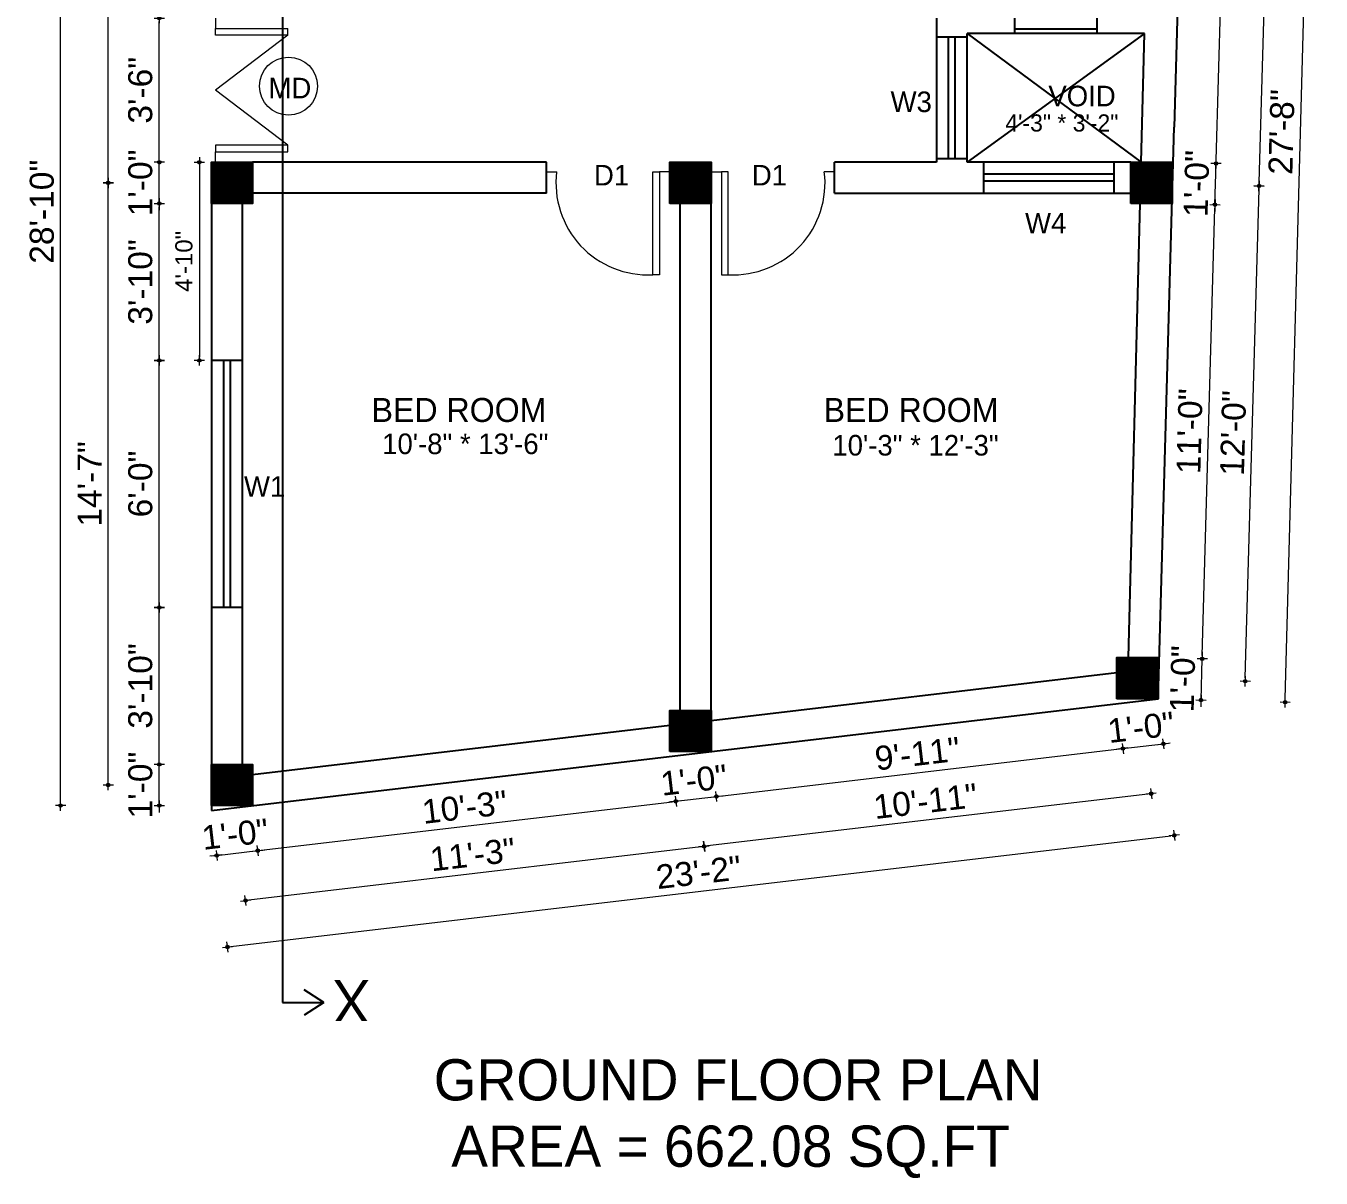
# Model space of a CAD drawing. Header units: inches. Extents: x 10143 to 33197, y -150 to 3760.
# Drawn here: x 21314.8 to 21692.2, y 1421.4 to 1757.2 of the extents above; entities that cross this region are included whole.
import ezdxf
from ezdxf.enums import TextEntityAlignment as Align

# ---------------------------------------------------------------- set-up
doc = ezdxf.new("R2010")
doc.units = ezdxf.units.IN
doc.header["$LTSCALE"] = 0.5
doc.header["$MEASUREMENT"] = 0
doc.header["$PDMODE"] = 66
for name, color, linetype, lineweight in [('0.13', 2, 'Continuous', 13), ('DW TEXT', 92, 'Continuous', 15), ('ELEVATION', 85, 'Continuous', 9), ('hatch', 9, 'Continuous', 0), ('Toilet', 7, 'Continuous', 25)]:
    doc.layers.add(name, color=color, linetype=linetype, lineweight=lineweight)
doc.styles.add('CEN', font='GOTHIC.TTF')
doc.styles.get("Standard").update_dxf_attribs({"font": 'arial.ttf'})
doc.dimstyles.new('S8', dxfattribs={"dimtxt": 5, "dimasz": 1, "dimexe": 6, "dimexo": 18, "dimgap": 1.9375, "dimtad": 1, "dimdec": 0, "dimzin": 3, "dimdsep": 46, "dimlunit": 4, "dimtxsty": 'Standard', "dimblk": 'dot 2', "dimcen": 12, "dimse1": 1, "dimse2": 1, "dimclrd": 1, "dimclre": 1, "dimclrt": 256, "dimadec": 0, "dimazin": 0, "dimtfac": 0.75, "dimtdec": 0, "dimtix": 1, "dimtmove": 1, "dimatfit": 3, "dimldrblk": 'DOT', "dimfxl": 1, "dimtolj": 1, "dimtzin": 0, "dimlwd": 9, "dimlwe": 9, "dimarcsym": 0})

# ---------------------------------------------------------------- blocks, each defined once
blk = doc.blocks.new('dot1')
at = {"layer": 'hatch'}
h = blk.add_hatch(color=256, dxfattribs=at)
edge = h.paths.add_edge_path()
edge.add_arc((0, 0), 1, 0, 360)
for p, q in [((3, 0), (-3, 0)), ((0, 3), (0, -3))]:
    blk.add_line(p, q, dxfattribs=at)
blk.add_circle((0, 0), 1, dxfattribs=at)
blk = doc.blocks.new('dot 2')
at = {"layer": 'hatch', "xscale": 0.5, "yscale": 0.5, "zscale": 0.5}
blk.add_blockref('dot1', (0, 0), dxfattribs=at)
blk = doc.blocks.new('*D1457')
at = {"layer": 'Defpoints', "color": 0, "transparency": 16777216}
for p in [(21353.69, 1541.92), (21368.85, 1541.92), (21368.85, 1529.92)]:
    blk.add_point(p, dxfattribs=at)
at = {"layer": 'Toilet', "color": 1, "lineweight": 9, "transparency": 16777216}
for p, q in [((21353.69, 1542.92), (21353.69, 1543.92)), ((21353.69, 1529.92), (21353.69, 1541.92)), ((21353.69, 1528.92), (21353.69, 1527.92))]:
    blk.add_line(p, q, dxfattribs=at)
for p, rotation in [((21353.69, 1541.92), 270), ((21353.69, 1529.92), 90)]:
    blk.add_blockref('dot 2', p, dxfattribs=dict(at, rotation=rotation))
at = {"layer": 'Toilet', "transparency": 16777216, "insert": (21348.18, 1535.92), "char_height": 7, "attachment_point": 5, "rotation": 90}
blk.add_mtext('\\A1;1\'-0"', dxfattribs=at)
blk = doc.blocks.new('_Dot')
at = {"color": 0, "linetype": 'ByBlock', "lineweight": -2}
blk.add_line((-0.5, 0), (-1, 0), dxfattribs=at)
at = {"color": 0, "linetype": 'ByBlock', "const_width": 0.5}
blk.add_lwpolyline([(-0.25, 0, 1), (0.25, 0, 1)], format="xyb", close=True, dxfattribs=at)
blk = doc.blocks.new('*D1458')
at = {"layer": 'Defpoints', "color": 0, "transparency": 16777216}
for p in [(21353.69, 1587.66), (21368.85, 1587.66), (21368.85, 1541.92)]:
    blk.add_point(p, dxfattribs=at)
at = {"layer": 'Toilet', "color": 1, "lineweight": 9, "transparency": 16777216}
blk.add_line((21353.69, 1542.92), (21353.69, 1586.66), dxfattribs=at)
for p, rotation in [((21353.69, 1587.66), 90), ((21353.69, 1541.92), 270)]:
    blk.add_blockref('dot 2', p, dxfattribs=dict(at, rotation=rotation))
at = {"layer": 'Toilet', "transparency": 16777216, "insert": (21348.17, 1564.79), "char_height": 7, "attachment_point": 5, "rotation": 90}
blk.add_mtext('\\A1;3\'-10"', dxfattribs=at)
blk = doc.blocks.new('*D1459')
at = {"layer": 'Defpoints', "color": 0, "transparency": 16777216}
for p in [(21353.69, 1659.66), (21368.85, 1659.66), (21368.85, 1587.66)]:
    blk.add_point(p, dxfattribs=at)
at = {"layer": 'Toilet', "color": 1, "lineweight": 9, "transparency": 16777216}
blk.add_line((21353.69, 1588.66), (21353.69, 1658.66), dxfattribs=at)
for p, rotation in [((21353.69, 1659.66), 90), ((21353.69, 1587.66), 270)]:
    blk.add_blockref('dot 2', p, dxfattribs=dict(at, rotation=rotation))
at = {"layer": 'Toilet', "transparency": 16777216, "insert": (21348.18, 1623.66), "char_height": 7, "attachment_point": 5, "rotation": 90}
blk.add_mtext('\\A1;6\'-0"', dxfattribs=at)
blk = doc.blocks.new('*D1460')
at = {"layer": 'Defpoints', "color": 0, "transparency": 16777216}
for p in [(21353.69, 1705.41), (21368.85, 1705.41), (21368.85, 1659.66)]:
    blk.add_point(p, dxfattribs=at)
at = {"layer": 'Toilet', "color": 1, "lineweight": 9, "transparency": 16777216}
blk.add_line((21353.69, 1660.66), (21353.69, 1704.41), dxfattribs=at)
for p, rotation in [((21353.69, 1705.41), 90), ((21353.69, 1659.66), 270)]:
    blk.add_blockref('dot 2', p, dxfattribs=dict(at, rotation=rotation))
at = {"layer": 'Toilet', "transparency": 16777216, "insert": (21348.17, 1682.53), "char_height": 7, "attachment_point": 5, "rotation": 90}
blk.add_mtext('\\A1;3\'-10"', dxfattribs=at)
blk = doc.blocks.new('*D1461')
at = {"layer": 'Defpoints', "color": 0, "transparency": 16777216}
for p in [(21353.69, 1717.41), (21368.85, 1717.41), (21368.85, 1705.41)]:
    blk.add_point(p, dxfattribs=at)
at = {"layer": 'Toilet', "color": 1, "lineweight": 9, "transparency": 16777216}
for p, q in [((21353.69, 1718.41), (21353.69, 1719.41)), ((21353.69, 1705.41), (21353.69, 1717.41)), ((21353.69, 1704.41), (21353.69, 1703.41))]:
    blk.add_line(p, q, dxfattribs=at)
for p, rotation in [((21353.69, 1717.41), 270), ((21353.69, 1705.41), 90)]:
    blk.add_blockref('dot 2', p, dxfattribs=dict(at, rotation=rotation))
at = {"layer": 'Toilet', "transparency": 16777216, "insert": (21348.18, 1711.41), "char_height": 7, "attachment_point": 5, "rotation": 90}
blk.add_mtext('\\A1;1\'-0"', dxfattribs=at)
blk = doc.blocks.new('*D1462')
at = {"layer": 'Defpoints', "color": 0, "transparency": 16777216}
for p in [(21353.69, 1759.41), (21368.85, 1759.41), (21368.85, 1717.41)]:
    blk.add_point(p, dxfattribs=at)
at = {"layer": 'Toilet', "color": 1, "lineweight": 9, "transparency": 16777216}
blk.add_line((21353.69, 1718.41), (21353.69, 1758.41), dxfattribs=at)
for p, rotation in [((21353.69, 1759.41), 90), ((21353.69, 1717.41), 270)]:
    blk.add_blockref('dot 2', p, dxfattribs=dict(at, rotation=rotation))
at = {"layer": 'Toilet', "transparency": 16777216, "insert": (21348.17, 1738.41), "char_height": 7, "attachment_point": 5, "rotation": 90}
blk.add_mtext('\\A1;3\'-6"', dxfattribs=at)
blk = doc.blocks.new('*D1466')
at = {"layer": 'Defpoints', "color": 0, "transparency": 16777216}
for p in [(21338.79, 1870.09), (21374.85, 1870.09), (21374.85, 1711.41)]:
    blk.add_point(p, dxfattribs=at)
at = {"layer": 'Toilet', "color": 1, "lineweight": 9, "transparency": 16777216}
blk.add_line((21338.79, 1712.41), (21338.79, 1869.09), dxfattribs=at)
for p, rotation in [((21338.79, 1870.09), 90), ((21338.79, 1711.41), 270)]:
    blk.add_blockref('dot 2', p, dxfattribs=dict(at, rotation=rotation))
at = {"layer": 'Toilet', "transparency": 16777216, "insert": (21333.28, 1790.75), "char_height": 7, "attachment_point": 5, "rotation": 90}
blk.add_mtext('\\A1;13\'-3"', dxfattribs=at)
blk = doc.blocks.new('*D1468')
at = {"layer": 'Defpoints', "color": 0, "transparency": 16777216}
for p in [(21380.85, 1529.92), (21368.85, 1528.5), (21382.4, 1516.8)]:
    blk.add_point(p, dxfattribs=at)
at = {"layer": 'Toilet', "color": 1, "lineweight": 9, "transparency": 16777216}
for p, q in [((21369.41, 1515.27), (21368.41, 1515.15)), ((21370.4, 1515.39), (21382.4, 1516.8)), ((21383.39, 1516.92), (21384.39, 1517.04))]:
    blk.add_line(p, q, dxfattribs=at)
for p, rotation in [((21382.4, 1516.8), 186.7273510482261), ((21370.4, 1515.39), 6.727351048226113)]:
    blk.add_blockref('dot 2', p, dxfattribs=dict(at, rotation=rotation))
at = {"layer": 'Toilet', "transparency": 16777216, "insert": (21375.76, 1521.57), "char_height": 7, "attachment_point": 5, "rotation": 6.7274}
blk.add_mtext('\\A1;1\'-0"', dxfattribs=at)
blk = doc.blocks.new('*D1469')
at = {"layer": 'Defpoints', "color": 0, "transparency": 16777216}
for p in [(21502.48, 1545.68), (21380.85, 1529.92), (21504.19, 1531.17)]:
    blk.add_point(p, dxfattribs=at)
at = {"layer": 'Toilet', "color": 1, "lineweight": 9, "transparency": 16777216}
blk.add_line((21383.39, 1516.92), (21503.19, 1531.05), dxfattribs=at)
for p, rotation in [((21504.19, 1531.17), 6.7273510482527), ((21382.4, 1516.8), 186.7273510482527)]:
    blk.add_blockref('dot 2', p, dxfattribs=dict(at, rotation=rotation))
at = {"layer": 'Toilet', "transparency": 16777216, "insert": (21442.65, 1529.46), "char_height": 7, "attachment_point": 5, "rotation": 6.7274}
blk.add_mtext('\\A1;10\'-3"', dxfattribs=at)
blk = doc.blocks.new('*D1470')
at = {"layer": 'Defpoints', "color": 0, "transparency": 16777216}
for p in [(21502.48, 1545.68), (21514.48, 1545.68), (21516.02, 1532.56)]:
    blk.add_point(p, dxfattribs=at)
at = {"layer": 'Toilet', "color": 1, "lineweight": 9, "transparency": 16777216}
for p, q in [((21504.19, 1531.17), (21516.02, 1532.56)), ((21517.02, 1532.68), (21518.01, 1532.8)), ((21503.19, 1531.05), (21502.2, 1530.93))]:
    blk.add_line(p, q, dxfattribs=at)
for p, rotation in [((21504.19, 1531.17), 6.727351048252732), ((21516.02, 1532.56), 186.7273510482527)]:
    blk.add_blockref('dot 2', p, dxfattribs=dict(at, rotation=rotation))
at = {"layer": 'Toilet', "transparency": 16777216, "insert": (21509.46, 1537.34), "char_height": 7, "attachment_point": 5, "rotation": 6.7274}
blk.add_mtext('\\A1;1\'-0"', dxfattribs=at)
blk = doc.blocks.new('*D1471')
at = {"layer": 'Defpoints', "color": 0, "transparency": 16777216}
for p in [(21632.75, 1561.05), (21514.48, 1545.68), (21634.47, 1546.54)]:
    blk.add_point(p, dxfattribs=at)
at = {"layer": 'Toilet', "color": 1, "lineweight": 9, "transparency": 16777216}
blk.add_line((21517.02, 1532.68), (21633.47, 1546.42), dxfattribs=at)
for p, rotation in [((21634.47, 1546.54), 6.7273510482527), ((21516.02, 1532.56), 186.7273510482527)]:
    blk.add_blockref('dot 2', p, dxfattribs=dict(at, rotation=rotation))
at = {"layer": 'Toilet', "transparency": 16777216, "insert": (21574.6, 1545.02), "char_height": 7, "attachment_point": 5, "rotation": 6.7274}
blk.add_mtext('\\A1;9\'-11"', dxfattribs=at)
blk = doc.blocks.new('*D1472')
at = {"layer": 'Defpoints', "color": 0, "transparency": 16777216}
for p in [(21632.75, 1561.05), (21644.75, 1561.05), (21646.3, 1547.93)]:
    blk.add_point(p, dxfattribs=at)
at = {"layer": 'Toilet', "color": 1, "lineweight": 9, "transparency": 16777216}
for p, q in [((21634.47, 1546.54), (21646.3, 1547.93)), ((21647.29, 1548.05), (21648.29, 1548.17)), ((21633.47, 1546.42), (21632.48, 1546.3))]:
    blk.add_line(p, q, dxfattribs=at)
for p, rotation in [((21634.47, 1546.54), 6.727351048252732), ((21646.3, 1547.93), 186.7273510482527)]:
    blk.add_blockref('dot 2', p, dxfattribs=dict(at, rotation=rotation))
at = {"layer": 'Toilet', "transparency": 16777216, "insert": (21639.74, 1552.71), "char_height": 7, "attachment_point": 5, "rotation": 6.7274}
blk.add_mtext('\\A1;1\'-0"', dxfattribs=at)
blk = doc.blocks.new('*D1473')
at = {"layer": 'Defpoints', "color": 0, "transparency": 16777216}
for p in [(21638.75, 1567.05), (21508.48, 1551.68), (21512.44, 1518.04)]:
    blk.add_point(p, dxfattribs=at)
at = {"layer": 'Toilet', "color": 1, "lineweight": 9, "transparency": 16777216}
blk.add_line((21641.73, 1533.29), (21513.44, 1518.15), dxfattribs=at)
for p, rotation in [((21642.72, 1533.4), 6.727351048225874), ((21512.44, 1518.04), 186.7273510482259)]:
    blk.add_blockref('dot 2', p, dxfattribs=dict(at, rotation=rotation))
at = {"layer": 'Toilet', "transparency": 16777216, "insert": (21576.94, 1531.19), "char_height": 7, "attachment_point": 5, "rotation": 6.7274}
blk.add_mtext('\\A1;10\'-11"', dxfattribs=at)
blk = doc.blocks.new('*D1474')
at = {"layer": 'Defpoints', "color": 0, "transparency": 16777216}
for p in [(21508.48, 1551.68), (21374.85, 1535.92), (21378.82, 1502.27)]:
    blk.add_point(p, dxfattribs=at)
at = {"layer": 'Toilet', "color": 1, "lineweight": 9, "transparency": 16777216}
blk.add_line((21511.45, 1517.92), (21379.82, 1502.39), dxfattribs=at)
for p, rotation in [((21512.44, 1518.04), 6.727351048252732), ((21378.82, 1502.27), 186.7273510482528)]:
    blk.add_blockref('dot 2', p, dxfattribs=dict(at, rotation=rotation))
at = {"layer": 'Toilet', "transparency": 16777216, "insert": (21444.99, 1515.63), "char_height": 7, "attachment_point": 5, "rotation": 6.7274}
blk.add_mtext('\\A1;11\'-3"', dxfattribs=at)
blk = doc.blocks.new('*D1475')
at = {"layer": 'Defpoints', "color": 0, "transparency": 16777216}
for p in [(21644.75, 1561.05), (21368.85, 1528.5), (21649.45, 1521.25)]:
    blk.add_point(p, dxfattribs=at)
at = {"layer": 'Toilet', "color": 1, "lineweight": 9, "transparency": 16777216}
blk.add_line((21374.54, 1488.82), (21648.46, 1521.13), dxfattribs=at)
for p, rotation in [((21649.45, 1521.25), 6.727351048225743), ((21373.55, 1488.7), 186.7273510482257)]:
    blk.add_blockref('dot 2', p, dxfattribs=dict(at, rotation=rotation))
at = {"layer": 'Toilet', "transparency": 16777216, "insert": (21510.85, 1510.45), "char_height": 7, "attachment_point": 5, "rotation": 6.7274}
blk.add_mtext('\\A1;23\'-2"', dxfattribs=at)
blk = doc.blocks.new('*D1476')
at = {"layer": 'Defpoints', "color": 0, "transparency": 16777216}
for p in [(21642.8, 1711.41), (21674.18, 1710.53), (21638.75, 1567.05)]:
    blk.add_point(p, dxfattribs=at)
at = {"layer": 'Toilet', "color": 1, "lineweight": 9, "transparency": 16777216}
blk.add_line((21670.16, 1567.17), (21674.16, 1709.53), dxfattribs=at)
for p, rotation in [((21674.18, 1710.53), 88.39404783827474), ((21670.14, 1566.17), 268.3940478382747)]:
    blk.add_blockref('dot 2', p, dxfattribs=dict(at, rotation=rotation))
at = {"layer": 'Toilet', "transparency": 16777216, "insert": (21666.65, 1638.5), "char_height": 7, "attachment_point": 5, "rotation": 88.394}
blk.add_mtext('\\A1;12\'-0"', dxfattribs=at)
blk = doc.blocks.new('*D1477')
at = {"layer": 'Defpoints', "color": 0, "transparency": 16777216}
for p in [(21647.73, 1887.14), (21679.11, 1886.26), (21642.8, 1711.41)]:
    blk.add_point(p, dxfattribs=at)
at = {"layer": 'Toilet', "color": 1, "lineweight": 9, "transparency": 16777216}
blk.add_line((21674.21, 1711.53), (21679.08, 1885.26), dxfattribs=at)
for p, rotation in [((21679.11, 1886.26), 88.3940478382136), ((21674.18, 1710.53), 268.3940478382136)]:
    blk.add_blockref('dot 2', p, dxfattribs=dict(at, rotation=rotation))
at = {"layer": 'Toilet', "transparency": 16777216, "insert": (21671.14, 1798.55), "char_height": 7, "attachment_point": 5, "rotation": 88.394}
blk.add_mtext('\\A1;14\'-8"', dxfattribs=at)
blk = doc.blocks.new('*D1456')
at = {"layer": 'Defpoints', "color": 0, "transparency": 16777216}
for p in [(21645.09, 1573.05), (21657.6, 1572.69), (21644.75, 1561.05)]:
    blk.add_point(p, dxfattribs=at)
at = {"layer": 'Toilet', "color": 1, "lineweight": 9, "transparency": 16777216}
for p, q in [((21657.63, 1573.69), (21657.66, 1574.69)), ((21657.26, 1560.69), (21657.6, 1572.69)), ((21657.24, 1559.69), (21657.21, 1558.7))]:
    blk.add_line(p, q, dxfattribs=at)
for p, rotation in [((21657.6, 1572.69), 268.3940478382726), ((21657.26, 1560.69), 88.39404783827257)]:
    blk.add_blockref('dot 2', p, dxfattribs=dict(at, rotation=rotation))
at = {"layer": 'Toilet', "transparency": 16777216, "insert": (21651.92, 1566.85), "char_height": 7, "attachment_point": 5, "rotation": 88.394}
blk.add_mtext('\\A1;1\'-0"', dxfattribs=at)
blk = doc.blocks.new('*D1478')
at = {"layer": 'Defpoints', "color": 0, "transparency": 16777216}
for p in [(21648.8, 1705.41), (21661.31, 1705.06), (21645.09, 1573.05)]:
    blk.add_point(p, dxfattribs=at)
at = {"layer": 'Toilet', "color": 1, "lineweight": 9, "transparency": 16777216}
blk.add_line((21657.63, 1573.69), (21661.28, 1704.06), dxfattribs=at)
for p, rotation in [((21661.31, 1705.06), 88.3940478382136), ((21657.6, 1572.69), 268.3940478382136)]:
    blk.add_blockref('dot 2', p, dxfattribs=dict(at, rotation=rotation))
at = {"layer": 'Toilet', "transparency": 16777216, "insert": (21653.95, 1639.03), "char_height": 7, "attachment_point": 5, "rotation": 88.394}
blk.add_mtext('\\A1;11\'-0"', dxfattribs=at)
blk = doc.blocks.new('*D1479')
at = {"layer": 'Defpoints', "color": 0, "transparency": 16777216}
for p in [(21648.8, 1717.41), (21661.65, 1717.05), (21648.8, 1705.41)]:
    blk.add_point(p, dxfattribs=at)
at = {"layer": 'Toilet', "color": 1, "lineweight": 9, "transparency": 16777216}
for p, q in [((21661.68, 1718.05), (21661.7, 1719.05)), ((21661.31, 1705.06), (21661.65, 1717.05)), ((21661.28, 1704.06), (21661.26, 1703.06))]:
    blk.add_line(p, q, dxfattribs=at)
for p, rotation in [((21661.65, 1717.05), 268.3940478382136), ((21661.31, 1705.06), 88.39404783821358)]:
    blk.add_blockref('dot 2', p, dxfattribs=dict(at, rotation=rotation))
at = {"layer": 'Toilet', "transparency": 16777216, "insert": (21655.97, 1711.21), "char_height": 7, "attachment_point": 5, "rotation": 88.394}
blk.add_mtext('\\A1;1\'-0"', dxfattribs=at)
blk = doc.blocks.new('*D1480')
at = {"layer": 'Defpoints', "color": 0, "transparency": 16777216}
for p in [(21653.73, 1881.14), (21666.24, 1880.79), (21648.8, 1717.41)]:
    blk.add_point(p, dxfattribs=at)
at = {"layer": 'Toilet', "color": 1, "lineweight": 9, "transparency": 16777216}
blk.add_line((21661.68, 1718.05), (21666.21, 1879.79), dxfattribs=at)
for p, rotation in [((21666.24, 1880.79), 88.3940478382136), ((21661.65, 1717.05), 268.3940478382136)]:
    blk.add_blockref('dot 2', p, dxfattribs=dict(at, rotation=rotation))
at = {"layer": 'Toilet', "transparency": 16777216, "insert": (21658.43, 1799.07), "char_height": 7, "attachment_point": 5, "rotation": 88.394}
blk.add_mtext('\\A1;13\'-8"', dxfattribs=at)
blk = doc.blocks.new('*D1482')
at = {"layer": 'Defpoints', "color": 0, "transparency": 16777216}
for p in [(21653.73, 1893.14), (21690.75, 1892.14), (21644.75, 1561.05)]:
    blk.add_point(p, dxfattribs=at)
at = {"layer": 'Toilet', "color": 1, "lineweight": 9, "transparency": 16777216}
blk.add_line((21681.8, 1561.04), (21690.72, 1891.14), dxfattribs=at)
for p, rotation in [((21690.75, 1892.14), 88.45204859075596), ((21681.77, 1560.04), 268.452048590756)]:
    blk.add_blockref('dot 2', p, dxfattribs=dict(at, rotation=rotation))
at = {"layer": 'Toilet', "transparency": 16777216, "insert": (21680.75, 1726.24), "char_height": 7, "attachment_point": 5, "rotation": 88.452}
blk.add_mtext('\\A1;27\'-8"', dxfattribs=at)
blk = doc.blocks.new('*D1572')
at = {"layer": 'Defpoints', "color": 0, "transparency": 16777216}
for p in [(21368.85, 1717.41), (21365.36, 1659.66), (21368.85, 1659.66)]:
    blk.add_point(p, dxfattribs=at)
at = {"layer": 'Toilet', "color": 1, "lineweight": 9, "transparency": 16777216}
blk.add_line((21365.36, 1716.41), (21365.36, 1660.66), dxfattribs=at)
for p, rotation in [((21365.36, 1717.41), 90), ((21365.36, 1659.66), 270)]:
    blk.add_blockref('dot 2', p, dxfattribs=dict(at, rotation=rotation))
at = {"layer": 'Toilet', "transparency": 16777216, "insert": (21360.87, 1688.53), "char_height": 5, "attachment_point": 5, "rotation": 90}
blk.add_mtext('\\A1;4\'-10"', dxfattribs=at)

msp = doc.modelspace()

# ---------------------------------------------------------------- hatches: boundary and pattern name
at = {"layer": 'Toilet'}
h = msp.add_hatch(dxfattribs=at)
h.set_pattern_fill('ANSI31', color=256, angle=90)
h.set_pattern_definition([(135, (21627.70309, -1856.22724), (-0.0883883476, -0.0883883476), [])])
h.paths.add_polyline_path([(21380.85, 1541.92), (21368.85, 1541.92), (21368.85, 1529.92), (21380.85, 1529.92)])
h.paths.add_polyline_path([(21380.85, 1717.41), (21368.85, 1717.41), (21368.85, 1705.41), (21380.85, 1705.41)])
h.paths.add_polyline_path([(21380.85, 1876.09), (21368.85, 1876.09), (21368.85, 1864.09), (21380.85, 1864.09)])
h.paths.add_polyline_path([(21514.48, 1884.44), (21502.48, 1884.44), (21502.48, 1872.44), (21514.48, 1872.44)])
h.paths.add_polyline_path([(21648.8, 1717.41), (21636.8, 1717.41), (21636.8, 1705.41), (21648.8, 1705.41)])
h.paths.add_polyline_path([(21632.75, 1561.05), (21644.75, 1561.05), (21644.75, 1573.05), (21632.75, 1573.05)])
h.paths.add_polyline_path([(21514.48, 1557.68), (21502.48, 1557.68), (21502.48, 1545.68), (21514.48, 1545.68)])
h.paths.add_polyline_path([(21502.48, 1705.41), (21514.48, 1705.41), (21514.48, 1717.41), (21502.48, 1717.41)])

# ---------------------------------------------------------------- linework, layer by layer
at = {"layer": '0.13', "color": 0, "ltscale": 0.5}
for p, q in [((21372.85, 1717.41), (21368.85, 1717.41)), ((21466.48, 1717.41), (21466.48, 1708.66)), ((21502.48, 1717.41), (21502.48, 1713.41)), ((21514.48, 1717.41), (21514.48, 1713.41)), ((21550.48, 1717.41), (21550.48, 1708.66))]:
    msp.add_line(p, q, dxfattribs=at)
at = {"layer": 'ELEVATION', "color": 146, "ltscale": 0.25, "true_color": 0x105689}
for p, q in [((21370.1, 1759.41), (21370.1, 1756.41)), ((21370.1, 1756.41), (21391.1, 1756.41)), ((21370.1, 1754.41), (21370.1, 1756.41)), ((21391.1, 1754.41), (21391.1, 1756.41)), ((21391.1, 1754.41), (21370.1, 1754.41)), ((21391.1, 1754.41), (21370.1, 1738.41)), ((21391.1, 1722.41), (21370.1, 1738.41)), ((21391.1, 1722.41), (21370.1, 1722.41)), ((21370.1, 1722.41), (21370.1, 1720.41)), ((21391.1, 1720.41), (21391.1, 1722.41)), ((21370.1, 1717.41), (21370.1, 1720.41)), ((21370.1, 1720.41), (21391.1, 1720.41)), ((21466.48, 1714.65), (21469.48, 1714.65)), ((21497.48, 1684.65), (21497.48, 1714.65)), ((21497.48, 1714.65), (21499.48, 1714.65)), ((21502.48, 1714.65), (21499.48, 1714.65)), ((21499.48, 1714.65), (21499.48, 1684.65)), ((21514.48, 1714.65), (21517.48, 1714.65)), ((21517.48, 1714.65), (21517.48, 1684.65)), ((21519.48, 1714.65), (21517.48, 1714.65)), ((21519.48, 1684.65), (21519.48, 1714.65)), ((21550.48, 1714.65), (21547.48, 1714.65)), ((21499.48, 1684.65), (21497.48, 1684.65)), ((21517.48, 1684.65), (21519.48, 1684.65))]:
    msp.add_line(p, q, dxfattribs=at)
at = {"layer": 'ELEVATION'}
msp.add_circle((21391.33, 1739.61), 8.46, dxfattribs=at)
at = {"layer": 'ELEVATION', "color": 146, "ltscale": 0.25, "true_color": 0x105689}
for centre, start, end in [((21496.02, 1711.36), 172.938, 273.1121), ((21520.93, 1711.36), 266.8879, 7.062)]:
    msp.add_arc(centre, 26.75, start, end, dxfattribs=at)
at = {"layer": 'Toilet'}
for p, q in [((21389.61, 1931.58), (21389.61, 1472.54)), ((21651.11, 1787.68), (21649.43, 1727.68)), ((21580.15, 1759.41), (21580.15, 1717.41)), ((21602.99, 1754.91), (21602.99, 1759.41)), ((21626.99, 1754.91), (21626.99, 1759.41)), ((21626.99, 1756.16), (21602.99, 1756.16)), ((21589.15, 1753.91), (21580.15, 1753.91)), ((21583.65, 1718.41), (21583.65, 1753.91)), ((21585.65, 1718.41), (21585.65, 1753.91)), ((21640.83, 1754.91), (21589.15, 1754.91)), ((21640.83, 1754.91), (21589.15, 1717.41)), ((21589.15, 1754.91), (21639.85, 1717.41)), ((21589.15, 1717.41), (21589.15, 1754.91)), ((21639.85, 1717.41), (21640.83, 1754.91)), ((21644.75, 1561.05), (21649.43, 1727.68)), ((21649.39, 1726.41), (21649.39, 1726.41)), ((21368.85, 1717.41), (21368.85, 1528.5)), ((21466.48, 1717.41), (21380.85, 1717.41)), ((21466.48, 1708.41), (21466.48, 1717.41)), ((21580.15, 1717.41), (21550.48, 1717.41)), ((21550.48, 1708.41), (21550.48, 1717.41)), ((21589.15, 1718.41), (21580.15, 1718.41)), ((21636.8, 1717.41), (21589.15, 1717.41)), ((21593.97, 1708.41), (21593.97, 1717.41)), ((21631.97, 1708.41), (21631.97, 1717.41)), ((21631.97, 1713.91), (21593.97, 1713.91)), ((21631.97, 1711.91), (21593.97, 1711.91)), ((21466.48, 1708.41), (21380.85, 1708.41)), ((21550.48, 1708.41), (21636.8, 1708.41)), ((21377.85, 1705.41), (21377.85, 1541.92)), ((21505.48, 1557.68), (21505.48, 1705.41)), ((21514.48, 1554.56), (21514.48, 1705.41)), ((21636.08, 1573.05), (21639.53, 1705.41)), ((21377.85, 1659.66), (21368.85, 1659.66)), ((21372.35, 1659.66), (21372.35, 1587.66)), ((21374.35, 1659.66), (21374.35, 1587.66)), ((21377.85, 1587.66), (21368.85, 1587.66)), ((21636.08, 1573.05), (21645.09, 1573.05)), ((21514.48, 1554.74), (21632.75, 1568.69)), ((21368.85, 1528.5), (21644.75, 1561.05)), ((21380.85, 1538.98), (21502.48, 1553.32)), ((21401.61, 1472.54), (21395.94, 1476.24)), ((21389.61, 1472.54), (21401.61, 1472.54)), ((21401.61, 1472.54), (21395.94, 1468.84))]:
    msp.add_line(p, q, dxfattribs=at)
for points in [[(21368.85, 1705.41), (21368.85, 1717.41), (21380.85, 1717.41), (21380.85, 1705.41)], [(21502.48, 1705.41), (21502.48, 1717.41), (21514.48, 1717.41), (21514.48, 1705.41)], [(21636.8, 1705.41), (21636.8, 1717.41), (21648.8, 1717.41), (21648.8, 1705.41)], [(21632.75, 1561.05), (21632.75, 1573.05), (21644.75, 1573.05), (21644.75, 1561.05)], [(21502.48, 1545.68), (21502.48, 1557.68), (21514.48, 1557.68), (21514.48, 1545.68)], [(21368.85, 1529.92), (21368.85, 1541.92), (21380.85, 1541.92), (21380.85, 1529.92)]]:
    msp.add_lwpolyline(points, close=True, dxfattribs=at)

# ---------------------------------------------------------------- texts
at = {"layer": 'DW TEXT', "ltscale": 0.13, "style": 'CEN'}
for s, height, p in [('MD', 6, (21391.74, 1739.04)), ('W3', 6, (21572.81, 1735.04)), ('VOID', 6, (21622.58, 1736.72)), ('4\'-3" * 3\'-2"', 5, (21616.7, 1728.87)), ('D1', 6, (21485.48, 1713.65)), ('D1', 6, (21531.48, 1713.65)), ('W4', 6, (21611.99, 1699.67)), ('BED ROOM', 7, (21441.01, 1645.23)), ('BED ROOM', 7, (21572.75, 1645.23)), ('10\'-8" * 13\'-6"', 6, (21442.85, 1635.36)), ('10\'-3" * 12\'-3"', 6, (21574.05, 1634.94)), ('W1', 6, (21384.38, 1622.93)), ('GROUND FLOOR PLAN', 12, (21522.38, 1450)), ('AREA = 662.08 SQ.FT ', 12, (21522.38, 1430.66))]:
    msp.add_text(s, height=height, dxfattribs=at).set_placement(p, align=Align.MIDDLE_CENTER)
msp.add_text('X', height=12, rotation=180, dxfattribs=at).set_placement((21409.66, 1473.1), align=Align.MIDDLE_CENTER)

# ---------------------------------------------------------------- dimensions: what is measured, and where the dimension line sits
at = {"layer": 'Toilet'}
for p1, p2, distance, picture, middle in [((21644.75, 1561.05), (21653.73, 1893.14), -37.03, '*D1482', (21680.75, 1726.24)), ((21638.75, 1567.05), (21642.8, 1711.41), -31.39, '*D1476', (21666.65, 1638.5)), ((21644.75, 1561.05), (21645.09, 1573.05), -12.51, '*D1456', (21651.92, 1566.85)), ((21638.75, 1567.05), (21508.48, 1551.68), 33.88, '*D1473', (21576.94, 1531.19)), ((21368.85, 1528.5), (21644.75, 1561.05), -40.07, '*D1475', (21510.85, 1510.45)), ((21368.85, 1528.5), (21380.85, 1529.92), -13.2, '*D1468', (21375.76, 1521.57))]:
    dim = msp.add_aligned_dim(p1=p1, p2=p2, distance=distance, dimstyle='S8', override={"dimtxt": 7, "dimfxl": 2, "dimfxlon": 1, "dimarcsym": 1}, dxfattribs=at)
    dim.commit()
    dim.dimension.update_dxf_attribs({"geometry": picture, "text_midpoint": middle})
for base, p1, p2, angle, override, picture, middle in [((21679.11, 1886.26), (21642.8, 1711.41), (21647.73, 1887.14), 268.394, {"dimtxt": 7, "dimfxl": 2, "dimfxlon": 1, "dimarcsym": 1}, '*D1477', (21671.14, 1798.55)), ((21666.24, 1880.79), (21648.8, 1717.41), (21653.73, 1881.14), 268.394, {"dimtxt": 7, "dimfxl": 2, "dimfxlon": 1, "dimarcsym": 1}, '*D1480', (21658.43, 1799.07)), ((21338.79, 1870.09), (21374.85, 1711.41), (21374.85, 1870.09), 90, {"dimtxt": 7, "dimfxl": 2, "dimfxlon": 1, "dimarcsym": 1}, '*D1466', (21333.28, 1790.75)), ((21353.69, 1759.41), (21368.85, 1717.41), (21368.85, 1759.41), 90, {"dimtxt": 7, "dimfxl": 2, "dimfxlon": 1, "dimarcsym": 1}, '*D1462', (21348.17, 1738.41)), ((21353.69, 1717.41), (21368.85, 1705.41), (21368.85, 1717.41), 90, {"dimtxt": 7, "dimfxl": 2, "dimfxlon": 1, "dimarcsym": 1}, '*D1461', (21348.18, 1711.41)), ((21661.65, 1717.05), (21648.8, 1705.41), (21648.8, 1717.41), 268.394, {"dimtxt": 7, "dimfxl": 2, "dimfxlon": 1, "dimarcsym": 1}, '*D1479', (21655.97, 1711.21)), ((21365.36, 1659.66), (21368.85, 1717.41), (21368.85, 1659.66), 90, {"dimfxl": 2, "dimfxlon": 1, "dimarcsym": 1}, '*D1572', (21360.87, 1688.53)), ((21353.69, 1705.41), (21368.85, 1659.66), (21368.85, 1705.41), 90, {"dimtxt": 7, "dimfxl": 2, "dimfxlon": 1, "dimarcsym": 1}, '*D1460', (21348.17, 1682.53)), ((21661.31, 1705.06), (21645.09, 1573.05), (21648.8, 1705.41), 268.394, {"dimtxt": 7, "dimfxl": 2, "dimfxlon": 1, "dimarcsym": 1}, '*D1478', (21653.95, 1639.03)), ((21353.69, 1659.66), (21368.85, 1587.66), (21368.85, 1659.66), 90, {"dimtxt": 7, "dimfxl": 2, "dimfxlon": 1, "dimarcsym": 1}, '*D1459', (21348.18, 1623.66)), ((21353.69, 1587.66), (21368.85, 1541.92), (21368.85, 1587.66), 90, {"dimtxt": 7, "dimfxl": 2, "dimfxlon": 1, "dimarcsym": 1}, '*D1458', (21348.17, 1564.79)), ((21634.47, 1546.54), (21514.48, 1545.68), (21632.75, 1561.05), 186.7274, {"dimtxt": 7, "dimfxl": 2, "dimfxlon": 1, "dimarcsym": 1}, '*D1471', (21574.6, 1545.02)), ((21646.3, 1547.93), (21632.75, 1561.05), (21644.75, 1561.05), 186.7274, {"dimtxt": 7, "dimfxl": 2, "dimfxlon": 1, "dimarcsym": 1}, '*D1472', (21639.74, 1552.71)), ((21378.82, 1502.27), (21508.48, 1551.68), (21374.85, 1535.92), 6.7274, {"dimtxt": 7, "dimfxl": 2, "dimfxlon": 1, "dimarcsym": 1}, '*D1474', (21444.99, 1515.63)), ((21353.69, 1541.92), (21368.85, 1529.92), (21368.85, 1541.92), 90, {"dimtxt": 7, "dimfxl": 2, "dimfxlon": 1, "dimarcsym": 1}, '*D1457', (21348.18, 1535.92)), ((21504.19, 1531.17), (21380.85, 1529.92), (21502.48, 1545.68), 186.7274, {"dimtxt": 7, "dimfxl": 2, "dimfxlon": 1, "dimarcsym": 1}, '*D1469', (21442.65, 1529.46)), ((21516.02, 1532.56), (21502.48, 1545.68), (21514.48, 1545.68), 186.7274, {"dimtxt": 7, "dimfxl": 2, "dimfxlon": 1, "dimarcsym": 1}, '*D1470', (21509.46, 1537.34))]:
    dim = msp.add_linear_dim(base=base, p1=p1, p2=p2, angle=angle, dimstyle='S8', override=override, dxfattribs=at)
    dim.commit()
    dim.dimension.update_dxf_attribs({"geometry": picture, "text_midpoint": middle})
for base, p1, p2 in [((21324.91, 1876.09), (21368.85, 1529.92), (21368.85, 1876.09)), ((21338.79, 1711.41), (21374.85, 1535.92), (21374.85, 1711.41))]:
    msp.add_linear_dim(base=base, p1=p1, p2=p2, angle=90, dimstyle='S8', override={"dimtxt": 7, "dimfxl": 2, "dimfxlon": 1, "dimarcsym": 1}, dxfattribs=at).render()

doc.saveas('drawing.dxf')
